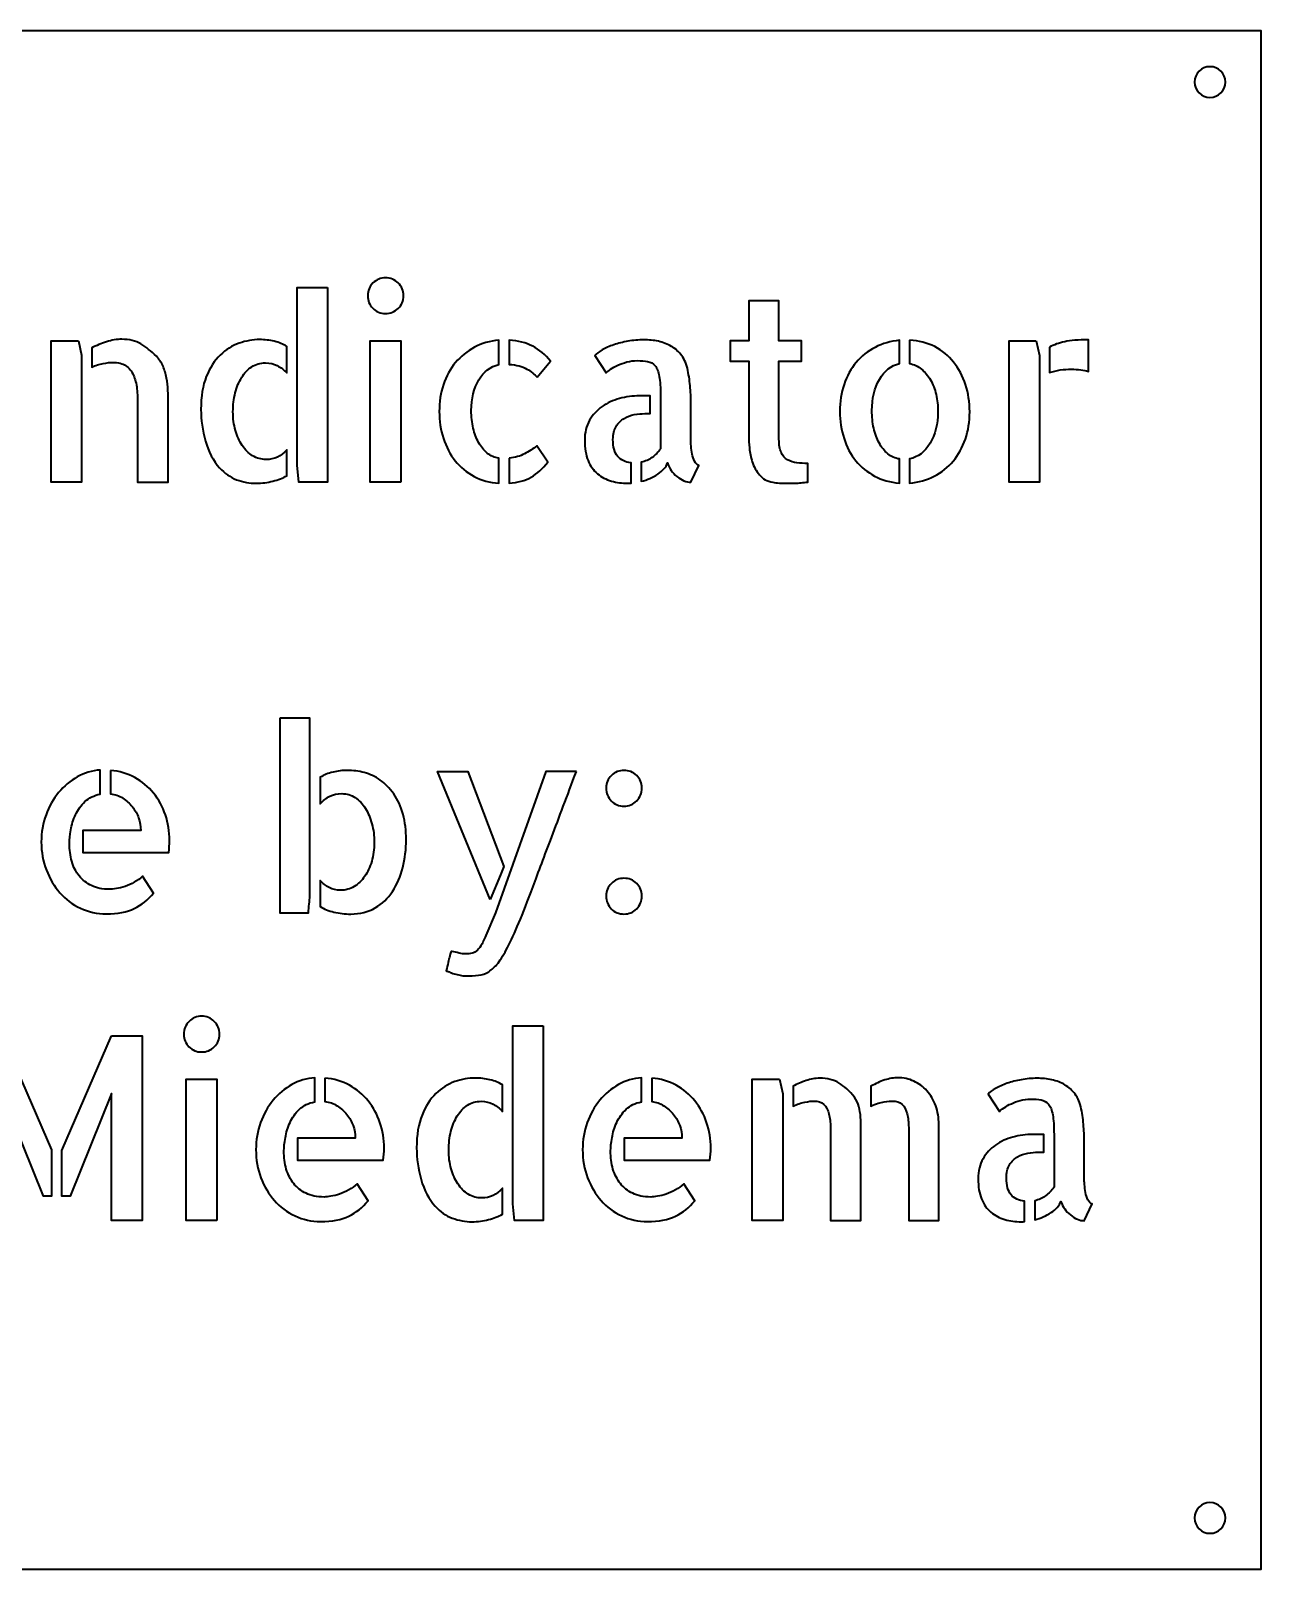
# Model space of a CAD drawing. Header units: inches. Extents: x 7 to 247, y -156 to -6.
# Drawn here: x 127 to 247, y -156 to -6 of the extents above; entities that cross this region are included whole.
import ezdxf

# ---------------------------------------------------------------- set-up
doc = ezdxf.new("R2010")
doc.units = ezdxf.units.IN
doc.header["$MEASUREMENT"] = 0
doc.layers.add('Layer 1', color=7, linetype='Continuous')
doc.layers.add('Layer 2', color=7, linetype='Continuous')

# ---------------------------------------------------------------- blocks, each defined once
blk = doc.blocks.new('block 2')
at = {"layer": 'Layer 2', "color": 250, "lineweight": 35, "true_color": 0x231f20}
for points in [[(155.95, -31.03), (155.95, -50), (153.14, -50), (152.97, -48.36), (152.97, -31.03), (155.95, -31.03)], [(131.64, -36.23), (131.95, -37.62), (131.95, -50), (129, -50), (129, -36.23), (131.64, -36.23)], [(163.08, -50), (160.1, -50), (160.1, -36.23), (163.08, -36.23), (163.08, -50)], [(225.04, -36.23), (225.36, -37.65), (225.36, -45.12), (225.36, -45.17), (225.36, -50), (222.41, -50), (222.41, -36.23), (225.04, -36.23)], [(171.81, -90.71), (166.68, -78.23), (169.64, -78.23), (173.15, -87.48), (172.81, -88.31), (171.81, -90.71)], [(176.98, -103.03), (176.98, -122), (174.18, -122), (174.01, -120.36), (174.01, -103.03), (176.98, -103.03)], [(121.22, -104.01), (124.2, -104.01), (129.03, -115.12), (129.03, -119.63), (128.25, -119.63), (124.2, -109.62), (124.2, -122), (121.22, -122), (121.22, -104.01)], [(134.87, -104.01), (137.85, -104.01), (137.85, -122), (134.87, -122), (134.87, -109.62), (130.84, -119.63), (130.04, -119.63), (130.04, -115.16), (134.87, -104.01)], [(145.15, -122), (142.17, -122), (142.17, -108.23), (145.15, -108.23), (145.15, -122)], [(200.03, -108.23), (200.35, -109.65), (200.35, -122), (197.37, -122), (197.37, -108.23), (200.03, -108.23)]]:
    blk.add_lwpolyline(points, dxfattribs=at)
for points, knots in [([(163.35, -31.84), (163.35, -32.32), (163.18, -32.74), (162.84, -33.07), (162.49, -33.4), (162.08, -33.57), (161.59, -33.57), (161.1, -33.57), (160.69, -33.4), (160.36, -33.06), (160.02, -32.71), (159.86, -32.31), (159.86, -31.84), (159.86, -31.35), (160.03, -30.93), (160.37, -30.59), (160.71, -30.25), (161.12, -30.08), (161.59, -30.08), (162.08, -30.08), (162.49, -30.25), (162.84, -30.59), (163.18, -30.93), (163.35, -31.35), (163.35, -31.84)], [0, 0, 0, 0, 1, 1, 1, 2, 2, 2, 3, 3, 3, 4, 4, 4, 5, 5, 5, 6, 6, 6, 7, 7, 7, 8, 8, 8, 8]), ([(199.97, -45.83), (199.97, -46.38), (200.04, -46.81), (200.19, -47.12), (200.34, -47.43), (200.54, -47.66), (200.81, -47.83), (201.08, -47.99), (201.38, -48.09), (201.72, -48.13), (202.05, -48.17), (202.4, -48.19), (202.78, -48.19), (202.78, -48.19), (202.78, -50), (202.78, -50), (202.57, -50.03), (202.35, -50.06), (202.14, -50.07), (201.96, -50.09), (201.75, -50.1), (201.5, -50.11), (201.24, -50.12), (201, -50.12), (200.75, -50.12), (200.51, -50.12), (200.26, -50.11), (200.01, -50.1), (199.75, -50.08), (199.54, -50.06), (199.36, -50.02), (198.81, -49.93), (198.37, -49.69), (198.07, -49.3), (197.76, -48.92), (197.52, -48.5), (197.37, -48.03), (197.21, -47.57), (197.12, -47.12), (197.08, -46.68), (197.04, -46.24), (197.02, -45.9), (197.02, -45.65), (197.02, -45.65), (197.02, -38.23), (197.02, -38.23), (197.02, -38.23), (195.21, -38.23), (195.21, -38.23), (195.21, -38.23), (195.21, -36.23), (195.21, -36.23), (195.21, -36.23), (197.02, -36.23), (197.02, -36.23), (197.02, -36.23), (197.02, -32.32), (197.02, -32.32), (197.02, -32.32), (199.97, -32.32), (199.97, -32.32), (199.97, -32.32), (199.97, -36.23), (199.97, -36.23), (199.97, -36.23), (202.17, -36.23), (202.17, -36.23), (202.17, -36.23), (202.17, -38.23), (202.17, -38.23), (202.17, -38.23), (199.97, -38.23), (199.97, -38.23), (199.97, -38.23), (199.97, -45.83), (199.97, -45.83)], [0, 0, 0, 0, 1, 1, 1, 2, 2, 2, 3, 3, 3, 4, 4, 4, 5, 5, 5, 6, 6, 6, 7, 7, 7, 8, 8, 8, 9, 9, 9, 10, 10, 10, 11, 11, 11, 12, 12, 12, 13, 13, 13, 14, 14, 14, 15, 15, 15, 16, 16, 16, 17, 17, 17, 18, 18, 18, 19, 19, 19, 20, 20, 20, 21, 21, 21, 22, 22, 22, 23, 23, 23, 24, 24, 24, 25, 25, 25, 25]), ([(139.25, -37.74), (139.53, -38.02), (139.74, -38.34), (139.9, -38.71), (140.05, -39.07), (140.17, -39.46), (140.24, -39.86), (140.31, -40.26), (140.36, -40.66), (140.38, -41.06), (140.39, -41.47), (140.4, -41.87), (140.4, -42.26), (140.4, -42.26), (140.4, -49.51), (140.4, -49.51), (140.4, -49.51), (140.4, -50), (140.4, -50), (140.4, -50), (137.42, -50), (137.42, -50), (137.42, -50), (137.42, -42.5), (137.42, -42.5), (137.42, -41.95), (137.4, -41.42), (137.35, -40.92), (137.3, -40.41), (137.19, -39.97), (137.01, -39.58), (136.83, -39.18), (136.58, -38.88), (136.27, -38.66), (135.96, -38.44), (135.53, -38.33), (134.98, -38.33), (134.75, -38.33), (134.45, -38.37), (134.06, -38.44), (133.68, -38.51), (133.31, -38.63), (132.95, -38.79), (132.95, -38.79), (132.95, -36.91), (132.95, -36.91), (133.39, -36.69), (133.87, -36.49), (134.38, -36.33), (134.89, -36.17), (135.39, -36.08), (135.88, -36.08), (136.62, -36.08), (137.23, -36.23), (137.74, -36.54), (138.24, -36.84), (138.75, -37.24), (139.25, -37.74)], [0, 0, 0, 0, 1, 1, 1, 2, 2, 2, 3, 3, 3, 4, 4, 4, 5, 5, 5, 6, 6, 6, 7, 7, 7, 8, 8, 8, 9, 9, 9, 10, 10, 10, 11, 11, 11, 12, 12, 12, 13, 13, 13, 14, 14, 14, 15, 15, 15, 16, 16, 16, 17, 17, 17, 18, 18, 18, 19, 19, 19, 19]), ([(143.6, -42.92), (143.6, -41.65), (143.77, -40.58), (144.12, -39.72), (144.47, -38.86), (144.92, -38.16), (145.48, -37.62), (146.03, -37.09), (146.65, -36.7), (147.32, -36.46), (148, -36.23), (148.66, -36.11), (149.31, -36.11), (149.82, -36.11), (150.3, -36.17), (150.75, -36.28), (151.21, -36.39), (151.61, -36.56), (151.97, -36.77), (151.97, -36.77), (151.97, -39.36), (151.97, -39.36), (151.7, -39.06), (151.39, -38.83), (151.04, -38.65), (150.7, -38.47), (150.32, -38.38), (149.9, -38.38), (149.39, -38.38), (148.94, -38.51), (148.55, -38.76), (148.16, -39.01), (147.83, -39.36), (147.57, -39.79), (147.3, -40.23), (147.09, -40.74), (146.94, -41.31), (146.8, -41.88), (146.72, -42.49), (146.72, -43.14), (146.72, -43.79), (146.8, -44.4), (146.97, -44.96), (147.13, -45.52), (147.35, -46.01), (147.63, -46.44), (147.9, -46.86), (148.24, -47.19), (148.64, -47.44), (149.04, -47.68), (149.47, -47.8), (149.95, -47.8), (150.74, -47.8), (151.42, -47.49), (151.97, -46.85), (151.97, -46.85), (151.97, -49.39), (151.97, -49.39), (151.58, -49.6), (151.13, -49.78), (150.62, -49.91), (150.1, -50.05), (149.56, -50.12), (148.99, -50.12), (148.34, -50.12), (147.7, -50), (147.08, -49.77), (146.45, -49.53), (145.89, -49.15), (145.4, -48.61), (144.79, -47.91), (144.33, -47.04), (144.04, -46.01), (143.74, -44.98), (143.6, -43.95), (143.6, -42.92)], [0, 0, 0, 0, 1, 1, 1, 2, 2, 2, 3, 3, 3, 4, 4, 4, 5, 5, 5, 6, 6, 6, 7, 7, 7, 8, 8, 8, 9, 9, 9, 10, 10, 10, 11, 11, 11, 12, 12, 12, 13, 13, 13, 14, 14, 14, 15, 15, 15, 16, 16, 16, 17, 17, 17, 18, 18, 18, 19, 19, 19, 20, 20, 20, 21, 21, 21, 22, 22, 22, 23, 23, 23, 24, 24, 24, 25, 25, 25, 25]), ([(166.84, -43.12), (166.84, -42.19), (166.97, -41.32), (167.24, -40.5), (167.51, -39.69), (167.91, -38.97), (168.43, -38.35), (168.95, -37.74), (169.56, -37.24), (170.27, -36.85), (170.98, -36.47), (171.77, -36.25), (172.65, -36.18), (172.65, -36.18), (172.65, -38.55), (172.65, -38.55), (171.84, -38.73), (171.19, -39.23), (170.7, -40.05), (170.21, -40.87), (169.96, -41.87), (169.96, -43.04), (169.96, -43.64), (170.03, -44.21), (170.15, -44.74), (170.27, -45.27), (170.44, -45.74), (170.67, -46.14), (170.9, -46.55), (171.18, -46.89), (171.52, -47.17), (171.85, -47.44), (172.23, -47.62), (172.65, -47.68), (172.65, -47.68), (172.65, -50.1), (172.65, -50.1), (171.76, -50.05), (170.95, -49.83), (170.23, -49.45), (169.52, -49.07), (168.91, -48.56), (168.4, -47.94), (167.9, -47.31), (167.51, -46.58), (167.24, -45.75), (166.97, -44.92), (166.84, -44.04), (166.84, -43.12)], [0, 0, 0, 0, 1, 1, 1, 2, 2, 2, 3, 3, 3, 4, 4, 4, 5, 5, 5, 6, 6, 6, 7, 7, 7, 8, 8, 8, 9, 9, 9, 10, 10, 10, 11, 11, 11, 12, 12, 12, 13, 13, 13, 14, 14, 14, 15, 15, 15, 16, 16, 16, 16]), ([(176.39, -39.79), (176.14, -39.5), (175.8, -39.23), (175.37, -38.98), (174.94, -38.72), (174.37, -38.57), (173.65, -38.53), (173.65, -38.53), (173.65, -36.18), (173.65, -36.18), (174.55, -36.23), (175.32, -36.42), (175.96, -36.76), (176.6, -37.09), (177.18, -37.57), (177.7, -38.21), (177.7, -38.21), (176.39, -39.79), (176.39, -39.79)], [0, 0, 0, 0, 1, 1, 1, 2, 2, 2, 3, 3, 3, 4, 4, 4, 5, 5, 5, 6, 6, 6, 6]), ([(191.38, -45.92), (191.38, -46.05), (191.38, -46.24), (191.4, -46.5), (191.42, -46.75), (191.45, -47.01), (191.5, -47.27), (191.55, -47.53), (191.62, -47.76), (191.73, -47.97), (191.84, -48.19), (191.98, -48.32), (192.16, -48.39), (192.16, -48.39), (191.38, -50.02), (191.38, -50.02), (191.16, -50.02), (190.94, -49.98), (190.7, -49.88), (190.47, -49.78), (190.24, -49.64), (190.02, -49.46), (189.8, -49.28), (189.61, -49.08), (189.46, -48.86), (189.3, -48.65), (189.19, -48.41), (189.11, -48.14), (188.94, -48.55), (188.62, -48.91), (188.14, -49.23), (187.66, -49.55), (187.13, -49.78), (186.54, -49.93), (186.54, -49.93), (186.54, -48.07), (186.54, -48.07), (186.93, -47.99), (187.29, -47.83), (187.6, -47.6), (187.92, -47.36), (188.19, -47.08), (188.42, -46.75), (188.42, -46.75), (188.42, -41.6), (188.42, -41.6), (188.42, -40.8), (188.38, -40.17), (188.3, -39.7), (188.22, -39.23), (188.08, -38.88), (187.88, -38.66), (187.69, -38.44), (187.45, -38.3), (187.16, -38.24), (186.88, -38.19), (186.54, -38.16), (186.15, -38.16), (185.79, -38.16), (185.46, -38.2), (185.14, -38.29), (184.82, -38.38), (184.53, -38.49), (184.26, -38.61), (183.99, -38.73), (183.75, -38.87), (183.55, -39.01), (183.35, -39.16), (183.2, -39.27), (183.1, -39.36), (183.1, -39.36), (182, -37.67), (182, -37.67), (182.16, -37.49), (182.41, -37.31), (182.73, -37.12), (183.06, -36.93), (183.43, -36.77), (183.86, -36.62), (184.28, -36.47), (184.74, -36.36), (185.24, -36.27), (185.73, -36.18), (186.25, -36.13), (186.79, -36.13), (187.27, -36.13), (187.75, -36.18), (188.21, -36.28), (188.68, -36.38), (189.1, -36.54), (189.48, -36.77), (189.87, -37), (190.2, -37.3), (190.48, -37.68), (190.77, -38.07), (190.97, -38.54), (191.08, -39.11), (191.2, -39.68), (191.27, -40.26), (191.32, -40.83), (191.36, -41.41), (191.38, -41.98), (191.38, -42.55), (191.38, -42.55), (191.38, -45.73), (191.38, -45.73), (191.38, -45.73), (191.38, -45.92), (191.38, -45.92)], [0, 0, 0, 0, 1, 1, 1, 2, 2, 2, 3, 3, 3, 4, 4, 4, 5, 5, 5, 6, 6, 6, 7, 7, 7, 8, 8, 8, 9, 9, 9, 10, 10, 10, 11, 11, 11, 12, 12, 12, 13, 13, 13, 14, 14, 14, 15, 15, 15, 16, 16, 16, 17, 17, 17, 18, 18, 18, 19, 19, 19, 20, 20, 20, 21, 21, 21, 22, 22, 22, 23, 23, 23, 24, 24, 24, 25, 25, 25, 26, 26, 26, 27, 27, 27, 28, 28, 28, 29, 29, 29, 30, 30, 30, 31, 31, 31, 32, 32, 32, 33, 33, 33, 34, 34, 34, 35, 35, 35, 36, 36, 36, 36]), ([(205.9, -43.12), (205.9, -42.17), (206.04, -41.29), (206.32, -40.48), (206.59, -39.66), (206.99, -38.95), (207.5, -38.34), (208.01, -37.73), (208.63, -37.24), (209.34, -36.87), (210.06, -36.49), (210.85, -36.26), (211.71, -36.18), (211.71, -36.18), (211.71, -38.45), (211.71, -38.45), (210.9, -38.63), (210.25, -39.14), (209.76, -39.99), (209.27, -40.84), (209.03, -41.85), (209.03, -43.04), (209.03, -43.64), (209.09, -44.21), (209.21, -44.75), (209.33, -45.29), (209.51, -45.77), (209.74, -46.19), (209.96, -46.61), (210.24, -46.96), (210.58, -47.24), (210.91, -47.52), (211.29, -47.69), (211.71, -47.75), (211.71, -47.75), (211.71, -50.1), (211.71, -50.1), (210.82, -50.03), (210.01, -49.81), (209.3, -49.43), (208.58, -49.04), (207.97, -48.54), (207.47, -47.92), (206.96, -47.31), (206.57, -46.58), (206.31, -45.75), (206.04, -44.92), (205.9, -44.04), (205.9, -43.12)], [0, 0, 0, 0, 1, 1, 1, 2, 2, 2, 3, 3, 3, 4, 4, 4, 5, 5, 5, 6, 6, 6, 7, 7, 7, 8, 8, 8, 9, 9, 9, 10, 10, 10, 11, 11, 11, 12, 12, 12, 13, 13, 13, 14, 14, 14, 15, 15, 15, 16, 16, 16, 16]), ([(212.71, -36.16), (213.61, -36.21), (214.42, -36.42), (215.16, -36.8), (215.89, -37.19), (216.5, -37.69), (217, -38.32), (217.5, -38.94), (217.88, -39.67), (218.16, -40.5), (218.43, -41.33), (218.57, -42.22), (218.57, -43.16), (218.57, -44.11), (218.43, -44.99), (218.15, -45.81), (217.86, -46.64), (217.47, -47.35), (216.96, -47.96), (216.46, -48.57), (215.84, -49.06), (215.11, -49.44), (214.37, -49.81), (213.58, -50.03), (212.71, -50.1), (212.71, -50.1), (212.71, -47.75), (212.71, -47.75), (213.53, -47.58), (214.19, -47.06), (214.7, -46.22), (215.22, -45.37), (215.47, -44.35), (215.47, -43.16), (215.47, -42.56), (215.41, -42), (215.29, -41.47), (215.17, -40.94), (214.98, -40.46), (214.74, -40.04), (214.5, -39.62), (214.2, -39.27), (213.86, -38.99), (213.52, -38.71), (213.14, -38.53), (212.71, -38.45), (212.71, -38.45), (212.71, -36.16), (212.71, -36.16)], [0, 0, 0, 0, 1, 1, 1, 2, 2, 2, 3, 3, 3, 4, 4, 4, 5, 5, 5, 6, 6, 6, 7, 7, 7, 8, 8, 8, 9, 9, 9, 10, 10, 10, 11, 11, 11, 12, 12, 12, 13, 13, 13, 14, 14, 14, 15, 15, 15, 16, 16, 16, 16]), ([(226.36, -36.84), (226.77, -36.61), (227.26, -36.44), (227.83, -36.32), (228.4, -36.19), (229.17, -36.13), (230.15, -36.13), (230.15, -36.13), (230.15, -39.21), (230.15, -39.21), (229.69, -39.08), (229.14, -39.01), (228.49, -38.99), (228.13, -38.99), (227.77, -39.02), (227.4, -39.07), (227.03, -39.13), (226.69, -39.22), (226.36, -39.33), (226.36, -39.33), (226.36, -36.84), (226.36, -36.84)], [0, 0, 0, 0, 1, 1, 1, 2, 2, 2, 3, 3, 3, 4, 4, 4, 5, 5, 5, 6, 6, 6, 7, 7, 7, 7]), ([(183.78, -45.85), (183.78, -46.58), (183.93, -47.13), (184.23, -47.49), (184.54, -47.84), (184.97, -48.06), (185.54, -48.12), (185.54, -48.12), (185.54, -50.1), (185.54, -50.1), (185.48, -50.11), (185.37, -50.12), (185.22, -50.12), (184.67, -50.12), (184.14, -50.05), (183.62, -49.9), (183.11, -49.76), (182.66, -49.52), (182.27, -49.19), (181.88, -48.87), (181.57, -48.44), (181.35, -47.9), (181.13, -47.36), (181.02, -46.7), (181.02, -45.92), (181.02, -45.17), (181.18, -44.53), (181.5, -43.98), (181.82, -43.44), (182.22, -42.99), (182.72, -42.64), (183.22, -42.29), (183.78, -42.03), (184.42, -41.86), (185.05, -41.69), (185.7, -41.6), (186.35, -41.6), (186.35, -41.6), (187.42, -41.6), (187.42, -41.6), (187.42, -41.6), (187.42, -43.33), (187.42, -43.33), (187.42, -43.33), (186.88, -43.33), (186.88, -43.33), (186.56, -43.33), (186.22, -43.37), (185.86, -43.43), (185.5, -43.5), (185.17, -43.62), (184.86, -43.8), (184.55, -43.98), (184.29, -44.23), (184.09, -44.57), (183.88, -44.9), (183.78, -45.33), (183.78, -45.85)], [0, 0, 0, 0, 1, 1, 1, 2, 2, 2, 3, 3, 3, 4, 4, 4, 5, 5, 5, 6, 6, 6, 7, 7, 7, 8, 8, 8, 9, 9, 9, 10, 10, 10, 11, 11, 11, 12, 12, 12, 13, 13, 13, 14, 14, 14, 15, 15, 15, 16, 16, 16, 17, 17, 17, 18, 18, 18, 19, 19, 19, 19]), ([(173.65, -47.68), (174.24, -47.62), (174.74, -47.47), (175.15, -47.25), (175.57, -47.03), (175.96, -46.78), (176.34, -46.48), (176.34, -46.48), (177.44, -48.07), (177.44, -48.07), (176.93, -48.71), (176.39, -49.19), (175.8, -49.52), (175.21, -49.86), (174.5, -50.05), (173.65, -50.1), (173.65, -50.1), (173.65, -47.68), (173.65, -47.68)], [0, 0, 0, 0, 1, 1, 1, 2, 2, 2, 3, 3, 3, 4, 4, 4, 5, 5, 5, 6, 6, 6, 6]), ([(151.28, -73.03), (151.28, -73.03), (154.23, -73.03), (154.23, -73.03), (154.23, -73.03), (154.23, -90.36), (154.23, -90.36), (154.21, -90.59), (154.19, -90.85), (154.16, -91.15), (154.12, -91.44), (154.1, -91.72), (154.08, -92), (154.08, -92), (151.28, -92), (151.28, -92), (151.28, -92), (151.28, -73.03), (151.28, -73.03)], [0, 0, 0, 0, 1, 1, 1, 2, 2, 2, 3, 3, 3, 4, 4, 4, 5, 5, 5, 6, 6, 6, 6]), ([(134.67, -89.71), (134.85, -89.71), (135.08, -89.68), (135.35, -89.64), (135.61, -89.6), (135.9, -89.53), (136.2, -89.42), (136.5, -89.32), (136.8, -89.18), (137.1, -89.02), (137.4, -88.86), (137.67, -88.66), (137.9, -88.44), (137.9, -88.44), (138.97, -90.07), (138.97, -90.07), (138.43, -90.74), (137.81, -91.24), (137.09, -91.58), (136.38, -91.93), (135.46, -92.1), (134.36, -92.1), (133.46, -92.1), (132.62, -91.91), (131.84, -91.55), (131.06, -91.18), (130.39, -90.68), (129.84, -90.05), (129.29, -89.41), (128.85, -88.67), (128.52, -87.83), (128.2, -86.98), (128.03, -86.07), (128.03, -85.09), (128.03, -84.16), (128.18, -83.28), (128.49, -82.45), (128.79, -81.62), (129.2, -80.9), (129.72, -80.27), (130.24, -79.64), (130.85, -79.13), (131.54, -78.74), (132.23, -78.35), (132.97, -78.13), (133.77, -78.08), (133.77, -78.08), (133.77, -80.43), (133.77, -80.43), (133.17, -80.54), (132.67, -80.79), (132.28, -81.16), (131.89, -81.53), (131.59, -81.96), (131.37, -82.44), (131.15, -82.92), (130.99, -83.41), (130.9, -83.92), (130.81, -84.42), (130.77, -84.86), (130.77, -85.21), (130.77, -85.85), (130.85, -86.44), (131, -86.98), (131.15, -87.53), (131.39, -88), (131.72, -88.4), (132.05, -88.8), (132.45, -89.12), (132.93, -89.35), (133.41, -89.59), (133.99, -89.71), (134.67, -89.71)], [0, 0, 0, 0, 1, 1, 1, 2, 2, 2, 3, 3, 3, 4, 4, 4, 5, 5, 5, 6, 6, 6, 7, 7, 7, 8, 8, 8, 9, 9, 9, 10, 10, 10, 11, 11, 11, 12, 12, 12, 13, 13, 13, 14, 14, 14, 15, 15, 15, 16, 16, 16, 17, 17, 17, 18, 18, 18, 19, 19, 19, 20, 20, 20, 21, 21, 21, 22, 22, 22, 23, 23, 23, 24, 24, 24, 24]), ([(134.77, -78.11), (135.65, -78.19), (136.44, -78.43), (137.15, -78.82), (137.86, -79.21), (138.47, -79.71), (138.97, -80.33), (139.48, -80.95), (139.86, -81.66), (140.13, -82.45), (140.4, -83.25), (140.53, -84.08), (140.53, -84.94), (140.53, -85.34), (140.51, -85.73), (140.46, -86.12), (140.46, -86.12), (132.09, -86.12), (132.09, -86.12), (132.09, -86.12), (132.09, -83.97), (132.09, -83.97), (132.09, -83.97), (137.73, -83.97), (137.73, -83.97), (137.73, -83.54), (137.66, -83.14), (137.52, -82.75), (137.38, -82.36), (137.18, -81.99), (136.91, -81.66), (136.64, -81.33), (136.33, -81.05), (135.97, -80.82), (135.61, -80.59), (135.21, -80.45), (134.77, -80.4), (134.77, -80.4), (134.77, -78.11), (134.77, -78.11)], [0, 0, 0, 0, 1, 1, 1, 2, 2, 2, 3, 3, 3, 4, 4, 4, 5, 5, 5, 6, 6, 6, 7, 7, 7, 8, 8, 8, 9, 9, 9, 10, 10, 10, 11, 11, 11, 12, 12, 12, 13, 13, 13, 13]), ([(163.31, -82.41), (163.51, -83.15), (163.61, -83.98), (163.61, -84.87), (163.61, -85.8), (163.5, -86.7), (163.28, -87.58), (163.06, -88.46), (162.72, -89.24), (162.27, -89.91), (161.83, -90.59), (161.27, -91.13), (160.59, -91.52), (159.91, -91.92), (159.12, -92.12), (158.21, -92.12), (157.64, -92.12), (157.09, -92.06), (156.57, -91.93), (156.05, -91.8), (155.61, -91.62), (155.23, -91.39), (155.23, -91.39), (155.23, -88.85), (155.23, -88.85), (155.48, -89.13), (155.76, -89.36), (156.1, -89.53), (156.43, -89.71), (156.8, -89.8), (157.21, -89.8), (157.7, -89.8), (158.14, -89.68), (158.54, -89.44), (158.94, -89.19), (159.28, -88.86), (159.56, -88.45), (159.85, -88.03), (160.08, -87.54), (160.25, -86.97), (160.42, -86.4), (160.5, -85.79), (160.5, -85.14), (160.5, -84.5), (160.43, -83.9), (160.27, -83.33), (160.12, -82.76), (159.91, -82.26), (159.64, -81.82), (159.37, -81.38), (159.04, -81.03), (158.65, -80.77), (158.26, -80.51), (157.82, -80.38), (157.33, -80.38), (156.91, -80.38), (156.52, -80.46), (156.17, -80.64), (155.82, -80.81), (155.51, -81.05), (155.23, -81.38), (155.23, -81.38), (155.23, -78.77), (155.23, -78.77), (155.61, -78.56), (156.02, -78.39), (156.48, -78.28), (156.93, -78.17), (157.4, -78.11), (157.89, -78.11), (158.43, -78.11), (158.97, -78.18), (159.53, -78.33), (160.08, -78.47), (160.6, -78.72), (161.08, -79.06), (161.56, -79.4), (162, -79.85), (162.4, -80.4), (162.8, -80.96), (163.1, -81.62), (163.31, -82.41)], [0, 0, 0, 0, 1, 1, 1, 2, 2, 2, 3, 3, 3, 4, 4, 4, 5, 5, 5, 6, 6, 6, 7, 7, 7, 8, 8, 8, 9, 9, 9, 10, 10, 10, 11, 11, 11, 12, 12, 12, 13, 13, 13, 14, 14, 14, 15, 15, 15, 16, 16, 16, 17, 17, 17, 18, 18, 18, 19, 19, 19, 20, 20, 20, 21, 21, 21, 22, 22, 22, 23, 23, 23, 24, 24, 24, 25, 25, 25, 26, 26, 26, 27, 27, 27, 27]), ([(180.21, -78.23), (179.31, -80.62), (178.51, -82.74), (177.81, -84.59), (177.11, -86.44), (176.5, -88.06), (175.98, -89.45), (175.46, -90.84), (175, -92.02), (174.6, -92.98), (174.2, -93.94), (173.84, -94.74), (173.5, -95.38), (173.17, -96.02), (172.86, -96.53), (172.57, -96.9), (172.27, -97.26), (171.97, -97.54), (171.66, -97.74), (171.35, -97.93), (171.01, -98.05), (170.65, -98.09), (170.28, -98.13), (169.86, -98.15), (169.39, -98.15), (169.24, -98.15), (169.07, -98.13), (168.88, -98.09), (168.68, -98.05), (168.49, -98), (168.3, -97.94), (168.12, -97.89), (167.95, -97.83), (167.8, -97.77), (167.66, -97.72), (167.56, -97.68), (167.51, -97.66), (167.58, -97.37), (167.64, -97.09), (167.71, -96.83), (167.76, -96.61), (167.81, -96.39), (167.87, -96.19), (167.92, -95.98), (167.97, -95.84), (168, -95.76), (168.13, -95.76), (168.33, -95.8), (168.6, -95.88), (168.87, -95.96), (169.07, -96), (169.2, -96), (169.46, -96), (169.69, -95.99), (169.89, -95.97), (170.1, -95.94), (170.28, -95.87), (170.44, -95.75), (170.6, -95.63), (170.76, -95.45), (170.9, -95.21), (171.05, -94.97), (171.21, -94.64), (171.39, -94.2), (171.39, -94.2), (172.32, -92), (172.32, -92), (172.32, -92), (177.23, -78.23), (177.23, -78.23), (177.23, -78.23), (180.21, -78.23), (180.21, -78.23)], [0, 0, 0, 0, 1, 1, 1, 2, 2, 2, 3, 3, 3, 4, 4, 4, 5, 5, 5, 6, 6, 6, 7, 7, 7, 8, 8, 8, 9, 9, 9, 10, 10, 10, 11, 11, 11, 12, 12, 12, 13, 13, 13, 14, 14, 14, 15, 15, 15, 16, 16, 16, 17, 17, 17, 18, 18, 18, 19, 19, 19, 20, 20, 20, 21, 21, 21, 22, 22, 22, 23, 23, 23, 24, 24, 24, 24]), ([(186.6, -79.84), (186.6, -80.33), (186.43, -80.75), (186.09, -81.09), (185.75, -81.43), (185.33, -81.6), (184.85, -81.6), (184.36, -81.6), (183.95, -81.43), (183.61, -81.09), (183.28, -80.75), (183.11, -80.33), (183.11, -79.84), (183.11, -79.35), (183.28, -78.94), (183.62, -78.61), (183.97, -78.28), (184.37, -78.11), (184.85, -78.11), (185.33, -78.11), (185.75, -78.28), (186.09, -78.61), (186.43, -78.94), (186.6, -79.35), (186.6, -79.84)], [0, 0, 0, 0, 1, 1, 1, 2, 2, 2, 3, 3, 3, 4, 4, 4, 5, 5, 5, 6, 6, 6, 7, 7, 7, 8, 8, 8, 8]), ([(186.6, -90.36), (186.6, -90.85), (186.43, -91.27), (186.09, -91.61), (185.75, -91.95), (185.33, -92.12), (184.85, -92.12), (184.36, -92.12), (183.95, -91.95), (183.61, -91.61), (183.28, -91.27), (183.11, -90.85), (183.11, -90.36), (183.11, -89.88), (183.28, -89.46), (183.62, -89.13), (183.97, -88.8), (184.37, -88.63), (184.85, -88.63), (185.33, -88.63), (185.75, -88.8), (186.09, -89.13), (186.43, -89.46), (186.6, -89.88), (186.6, -90.36)], [0, 0, 0, 0, 1, 1, 1, 2, 2, 2, 3, 3, 3, 4, 4, 4, 5, 5, 5, 6, 6, 6, 7, 7, 7, 8, 8, 8, 8]), ([(145.42, -103.84), (145.42, -104.32), (145.25, -104.74), (144.9, -105.07), (144.56, -105.4), (144.15, -105.57), (143.66, -105.57), (143.17, -105.57), (142.76, -105.4), (142.43, -105.06), (142.09, -104.72), (141.93, -104.31), (141.93, -103.84), (141.93, -103.35), (142.1, -102.93), (142.44, -102.59), (142.78, -102.25), (143.19, -102.08), (143.66, -102.08), (144.15, -102.08), (144.56, -102.25), (144.9, -102.59), (145.25, -102.93), (145.42, -103.35), (145.42, -103.84)], [0, 0, 0, 0, 1, 1, 1, 2, 2, 2, 3, 3, 3, 4, 4, 4, 5, 5, 5, 6, 6, 6, 7, 7, 7, 8, 8, 8, 8]), ([(155.6, -119.71), (155.78, -119.71), (156, -119.69), (156.27, -119.64), (156.54, -119.6), (156.82, -119.53), (157.12, -119.42), (157.42, -119.32), (157.73, -119.18), (158.03, -119.02), (158.33, -118.86), (158.59, -118.66), (158.82, -118.44), (158.82, -118.44), (159.89, -120.07), (159.89, -120.07), (159.36, -120.74), (158.73, -121.24), (158.01, -121.58), (157.3, -121.93), (156.39, -122.1), (155.28, -122.1), (154.38, -122.1), (153.55, -121.91), (152.77, -121.55), (151.98, -121.18), (151.32, -120.68), (150.76, -120.05), (150.21, -119.41), (149.77, -118.67), (149.45, -117.83), (149.12, -116.98), (148.96, -116.07), (148.96, -115.09), (148.96, -114.16), (149.11, -113.28), (149.41, -112.45), (149.71, -111.62), (150.12, -110.9), (150.64, -110.27), (151.16, -109.64), (151.77, -109.13), (152.46, -108.74), (153.15, -108.35), (153.9, -108.13), (154.69, -108.08), (154.69, -108.08), (154.69, -110.43), (154.69, -110.43), (154.09, -110.54), (153.6, -110.79), (153.2, -111.16), (152.81, -111.53), (152.51, -111.96), (152.29, -112.44), (152.07, -112.92), (151.91, -113.41), (151.83, -113.92), (151.74, -114.42), (151.69, -114.86), (151.69, -115.21), (151.69, -115.85), (151.77, -116.44), (151.92, -116.98), (152.08, -117.53), (152.32, -118), (152.64, -118.4), (152.97, -118.8), (153.37, -119.12), (153.85, -119.35), (154.33, -119.59), (154.91, -119.71), (155.6, -119.71)], [0, 0, 0, 0, 1, 1, 1, 2, 2, 2, 3, 3, 3, 4, 4, 4, 5, 5, 5, 6, 6, 6, 7, 7, 7, 8, 8, 8, 9, 9, 9, 10, 10, 10, 11, 11, 11, 12, 12, 12, 13, 13, 13, 14, 14, 14, 15, 15, 15, 16, 16, 16, 17, 17, 17, 18, 18, 18, 19, 19, 19, 20, 20, 20, 21, 21, 21, 22, 22, 22, 23, 23, 23, 24, 24, 24, 24]), ([(155.69, -108.11), (156.57, -108.19), (157.37, -108.43), (158.08, -108.82), (158.78, -109.21), (159.39, -109.71), (159.89, -110.33), (160.4, -110.95), (160.79, -111.66), (161.05, -112.45), (161.32, -113.25), (161.46, -114.08), (161.46, -114.94), (161.46, -115.34), (161.43, -115.73), (161.38, -116.12), (161.38, -116.12), (153.01, -116.12), (153.01, -116.12), (153.01, -116.12), (153.01, -113.97), (153.01, -113.97), (153.01, -113.97), (158.65, -113.97), (158.65, -113.97), (158.65, -113.54), (158.58, -113.14), (158.44, -112.75), (158.3, -112.36), (158.1, -111.99), (157.83, -111.66), (157.56, -111.33), (157.25, -111.05), (156.89, -110.82), (156.53, -110.59), (156.13, -110.45), (155.69, -110.4), (155.69, -110.4), (155.69, -108.11), (155.69, -108.11)], [0, 0, 0, 0, 1, 1, 1, 2, 2, 2, 3, 3, 3, 4, 4, 4, 5, 5, 5, 6, 6, 6, 7, 7, 7, 8, 8, 8, 9, 9, 9, 10, 10, 10, 11, 11, 11, 12, 12, 12, 13, 13, 13, 13]), ([(164.63, -114.92), (164.63, -113.65), (164.81, -112.58), (165.16, -111.72), (165.51, -110.86), (165.96, -110.16), (166.51, -109.62), (167.06, -109.09), (167.68, -108.7), (168.35, -108.46), (169.03, -108.23), (169.69, -108.11), (170.34, -108.11), (170.85, -108.11), (171.33, -108.17), (171.78, -108.28), (172.24, -108.39), (172.65, -108.56), (173, -108.77), (173, -108.77), (173, -111.36), (173, -111.36), (172.73, -111.06), (172.42, -110.83), (172.08, -110.65), (171.73, -110.47), (171.35, -110.38), (170.93, -110.38), (170.42, -110.38), (169.98, -110.51), (169.59, -110.76), (169.2, -111.01), (168.87, -111.36), (168.6, -111.8), (168.33, -112.23), (168.12, -112.74), (167.98, -113.31), (167.83, -113.88), (167.76, -114.49), (167.76, -115.14), (167.76, -115.79), (167.84, -116.4), (168, -116.96), (168.16, -117.52), (168.38, -118.01), (168.66, -118.44), (168.94, -118.86), (169.27, -119.19), (169.67, -119.44), (170.07, -119.68), (170.51, -119.8), (170.98, -119.8), (171.78, -119.8), (172.45, -119.49), (173, -118.85), (173, -118.85), (173, -121.39), (173, -121.39), (172.61, -121.6), (172.16, -121.78), (171.65, -121.91), (171.14, -122.05), (170.6, -122.12), (170.03, -122.12), (169.38, -122.12), (168.74, -122), (168.11, -121.77), (167.48, -121.53), (166.93, -121.15), (166.44, -120.61), (165.82, -119.91), (165.36, -119.04), (165.07, -118.01), (164.78, -116.98), (164.63, -115.95), (164.63, -114.92)], [0, 0, 0, 0, 1, 1, 1, 2, 2, 2, 3, 3, 3, 4, 4, 4, 5, 5, 5, 6, 6, 6, 7, 7, 7, 8, 8, 8, 9, 9, 9, 10, 10, 10, 11, 11, 11, 12, 12, 12, 13, 13, 13, 14, 14, 14, 15, 15, 15, 16, 16, 16, 17, 17, 17, 18, 18, 18, 19, 19, 19, 20, 20, 20, 21, 21, 21, 22, 22, 22, 23, 23, 23, 24, 24, 24, 25, 25, 25, 25]), ([(187.46, -119.71), (187.64, -119.71), (187.86, -119.69), (188.13, -119.64), (188.4, -119.6), (188.68, -119.53), (188.98, -119.42), (189.28, -119.32), (189.59, -119.18), (189.89, -119.02), (190.19, -118.86), (190.45, -118.66), (190.68, -118.44), (190.68, -118.44), (191.75, -120.07), (191.75, -120.07), (191.22, -120.74), (190.59, -121.24), (189.87, -121.58), (189.16, -121.93), (188.25, -122.1), (187.14, -122.1), (186.24, -122.1), (185.41, -121.91), (184.63, -121.55), (183.84, -121.18), (183.18, -120.68), (182.62, -120.05), (182.07, -119.41), (181.63, -118.67), (181.31, -117.83), (180.98, -116.98), (180.82, -116.07), (180.82, -115.09), (180.82, -114.16), (180.97, -113.28), (181.27, -112.45), (181.57, -111.62), (181.98, -110.9), (182.5, -110.27), (183.02, -109.64), (183.63, -109.13), (184.32, -108.74), (185.01, -108.35), (185.76, -108.13), (186.55, -108.08), (186.55, -108.08), (186.55, -110.43), (186.55, -110.43), (185.95, -110.54), (185.46, -110.79), (185.07, -111.16), (184.67, -111.53), (184.37, -111.96), (184.15, -112.44), (183.93, -112.92), (183.77, -113.41), (183.69, -113.92), (183.6, -114.42), (183.55, -114.86), (183.55, -115.21), (183.55, -115.85), (183.63, -116.44), (183.78, -116.98), (183.94, -117.53), (184.18, -118), (184.5, -118.4), (184.83, -118.8), (185.23, -119.12), (185.71, -119.35), (186.19, -119.59), (186.77, -119.71), (187.46, -119.71)], [0, 0, 0, 0, 1, 1, 1, 2, 2, 2, 3, 3, 3, 4, 4, 4, 5, 5, 5, 6, 6, 6, 7, 7, 7, 8, 8, 8, 9, 9, 9, 10, 10, 10, 11, 11, 11, 12, 12, 12, 13, 13, 13, 14, 14, 14, 15, 15, 15, 16, 16, 16, 17, 17, 17, 18, 18, 18, 19, 19, 19, 20, 20, 20, 21, 21, 21, 22, 22, 22, 23, 23, 23, 24, 24, 24, 24]), ([(187.56, -108.11), (188.43, -108.19), (189.23, -108.43), (189.94, -108.82), (190.64, -109.21), (191.25, -109.71), (191.75, -110.33), (192.26, -110.95), (192.65, -111.66), (192.91, -112.45), (193.18, -113.25), (193.32, -114.08), (193.32, -114.94), (193.32, -115.34), (193.29, -115.73), (193.24, -116.12), (193.24, -116.12), (184.87, -116.12), (184.87, -116.12), (184.87, -116.12), (184.87, -113.97), (184.87, -113.97), (184.87, -113.97), (190.51, -113.97), (190.51, -113.97), (190.51, -113.54), (190.44, -113.14), (190.3, -112.75), (190.16, -112.36), (189.96, -111.99), (189.69, -111.66), (189.42, -111.33), (189.11, -111.05), (188.75, -110.82), (188.39, -110.59), (187.99, -110.45), (187.56, -110.4), (187.56, -110.4), (187.56, -108.11), (187.56, -108.11)], [0, 0, 0, 0, 1, 1, 1, 2, 2, 2, 3, 3, 3, 4, 4, 4, 5, 5, 5, 6, 6, 6, 7, 7, 7, 8, 8, 8, 9, 9, 9, 10, 10, 10, 11, 11, 11, 12, 12, 12, 13, 13, 13, 13]), ([(207.33, -109.96), (207.53, -110.26), (207.67, -110.57), (207.76, -110.9), (207.85, -111.24), (207.9, -111.58), (207.93, -111.94), (207.95, -112.3), (207.96, -112.67), (207.95, -113.05), (207.94, -113.43), (207.94, -113.84), (207.94, -114.26), (207.94, -114.26), (207.94, -122), (207.94, -122), (207.94, -122), (204.99, -122), (204.99, -122), (204.99, -122), (204.99, -114.5), (204.99, -114.5), (204.99, -113.95), (204.99, -113.43), (204.99, -112.93), (204.99, -112.43), (204.94, -111.99), (204.84, -111.6), (204.74, -111.21), (204.58, -110.9), (204.35, -110.68), (204.12, -110.46), (203.79, -110.35), (203.35, -110.35), (203.16, -110.35), (202.87, -110.39), (202.48, -110.46), (202.1, -110.54), (201.72, -110.66), (201.35, -110.84), (201.35, -110.84), (201.35, -108.91), (201.35, -108.91), (201.74, -108.69), (202.16, -108.5), (202.61, -108.35), (203.05, -108.21), (203.5, -108.13), (203.94, -108.13), (204.69, -108.13), (205.32, -108.29), (205.83, -108.6), (206.34, -108.91), (206.84, -109.36), (207.33, -109.96)], [0, 0, 0, 0, 1, 1, 1, 2, 2, 2, 3, 3, 3, 4, 4, 4, 5, 5, 5, 6, 6, 6, 7, 7, 7, 8, 8, 8, 9, 9, 9, 10, 10, 10, 11, 11, 11, 12, 12, 12, 13, 13, 13, 14, 14, 14, 15, 15, 15, 16, 16, 16, 17, 17, 17, 18, 18, 18, 18]), ([(211.55, -108.08), (212.11, -108.08), (212.63, -108.19), (213.12, -108.41), (213.6, -108.63), (214.03, -108.95), (214.4, -109.35), (214.76, -109.76), (215.05, -110.24), (215.25, -110.81), (215.46, -111.37), (215.56, -111.97), (215.56, -112.62), (215.56, -112.62), (215.56, -122), (215.56, -122), (215.56, -122), (212.63, -122), (212.63, -122), (212.63, -122), (212.63, -114.5), (212.63, -114.5), (212.63, -113.95), (212.62, -113.43), (212.62, -112.93), (212.61, -112.43), (212.56, -111.99), (212.46, -111.6), (212.36, -111.21), (212.2, -110.9), (211.98, -110.68), (211.76, -110.46), (211.42, -110.35), (210.97, -110.35), (210.85, -110.35), (210.61, -110.38), (210.24, -110.43), (209.86, -110.48), (209.43, -110.62), (208.94, -110.84), (208.94, -110.84), (208.94, -108.91), (208.94, -108.91), (209.38, -108.65), (209.83, -108.45), (210.28, -108.3), (210.74, -108.16), (211.16, -108.08), (211.55, -108.08)], [0, 0, 0, 0, 1, 1, 1, 2, 2, 2, 3, 3, 3, 4, 4, 4, 5, 5, 5, 6, 6, 6, 7, 7, 7, 8, 8, 8, 9, 9, 9, 10, 10, 10, 11, 11, 11, 12, 12, 12, 13, 13, 13, 14, 14, 14, 15, 15, 15, 16, 16, 16, 16]), ([(229.74, -117.92), (229.74, -118.05), (229.75, -118.24), (229.77, -118.5), (229.78, -118.75), (229.82, -119.01), (229.86, -119.27), (229.91, -119.53), (229.99, -119.76), (230.1, -119.97), (230.2, -120.19), (230.34, -120.32), (230.52, -120.39), (230.52, -120.39), (229.74, -122.02), (229.74, -122.02), (229.53, -122.02), (229.31, -121.98), (229.07, -121.88), (228.84, -121.78), (228.61, -121.64), (228.39, -121.46), (228.17, -121.28), (227.98, -121.08), (227.83, -120.86), (227.67, -120.65), (227.55, -120.41), (227.47, -120.14), (227.31, -120.55), (226.99, -120.91), (226.51, -121.23), (226.03, -121.55), (225.49, -121.78), (224.91, -121.93), (224.91, -121.93), (224.91, -120.07), (224.91, -120.07), (225.3, -119.99), (225.65, -119.83), (225.97, -119.6), (226.29, -119.36), (226.56, -119.08), (226.79, -118.75), (226.79, -118.75), (226.79, -113.6), (226.79, -113.6), (226.79, -112.8), (226.75, -112.17), (226.67, -111.7), (226.58, -111.23), (226.45, -110.88), (226.25, -110.66), (226.06, -110.44), (225.82, -110.3), (225.53, -110.24), (225.25, -110.19), (224.91, -110.16), (224.52, -110.16), (224.16, -110.16), (223.82, -110.2), (223.5, -110.29), (223.19, -110.38), (222.89, -110.49), (222.63, -110.61), (222.36, -110.73), (222.12, -110.87), (221.92, -111.01), (221.71, -111.16), (221.56, -111.27), (221.47, -111.36), (221.47, -111.36), (220.37, -109.67), (220.37, -109.67), (220.53, -109.49), (220.77, -109.31), (221.1, -109.12), (221.43, -108.93), (221.8, -108.77), (222.22, -108.62), (222.65, -108.47), (223.11, -108.36), (223.6, -108.27), (224.1, -108.18), (224.62, -108.13), (225.15, -108.13), (225.64, -108.13), (226.12, -108.18), (226.58, -108.28), (227.04, -108.38), (227.47, -108.54), (227.85, -108.77), (228.23, -109), (228.57, -109.3), (228.85, -109.68), (229.14, -110.07), (229.34, -110.54), (229.45, -111.11), (229.56, -111.68), (229.64, -112.25), (229.68, -112.83), (229.72, -113.41), (229.74, -113.98), (229.74, -114.55), (229.74, -114.55), (229.74, -117.73), (229.74, -117.73), (229.74, -117.73), (229.74, -117.92), (229.74, -117.92)], [0, 0, 0, 0, 1, 1, 1, 2, 2, 2, 3, 3, 3, 4, 4, 4, 5, 5, 5, 6, 6, 6, 7, 7, 7, 8, 8, 8, 9, 9, 9, 10, 10, 10, 11, 11, 11, 12, 12, 12, 13, 13, 13, 14, 14, 14, 15, 15, 15, 16, 16, 16, 17, 17, 17, 18, 18, 18, 19, 19, 19, 20, 20, 20, 21, 21, 21, 22, 22, 22, 23, 23, 23, 24, 24, 24, 25, 25, 25, 26, 26, 26, 27, 27, 27, 28, 28, 28, 29, 29, 29, 30, 30, 30, 31, 31, 31, 32, 32, 32, 33, 33, 33, 34, 34, 34, 35, 35, 35, 36, 36, 36, 36]), ([(222.15, -117.85), (222.15, -118.58), (222.3, -119.13), (222.6, -119.49), (222.9, -119.84), (223.34, -120.06), (223.91, -120.12), (223.91, -120.12), (223.91, -122.1), (223.91, -122.1), (223.84, -122.11), (223.74, -122.12), (223.59, -122.12), (223.04, -122.12), (222.5, -122.05), (221.99, -121.9), (221.48, -121.76), (221.03, -121.52), (220.64, -121.19), (220.25, -120.87), (219.94, -120.44), (219.72, -119.9), (219.5, -119.36), (219.39, -118.7), (219.39, -117.92), (219.39, -117.17), (219.55, -116.53), (219.87, -115.98), (220.18, -115.44), (220.59, -114.99), (221.09, -114.64), (221.58, -114.29), (222.15, -114.03), (222.78, -113.86), (223.42, -113.69), (224.06, -113.6), (224.71, -113.6), (224.71, -113.6), (225.79, -113.6), (225.79, -113.6), (225.79, -113.6), (225.79, -115.34), (225.79, -115.34), (225.79, -115.34), (225.25, -115.34), (225.25, -115.34), (224.92, -115.34), (224.58, -115.37), (224.23, -115.43), (223.87, -115.5), (223.53, -115.62), (223.22, -115.8), (222.91, -115.98), (222.66, -116.23), (222.45, -116.57), (222.25, -116.9), (222.15, -117.33), (222.15, -117.85)], [0, 0, 0, 0, 1, 1, 1, 2, 2, 2, 3, 3, 3, 4, 4, 4, 5, 5, 5, 6, 6, 6, 7, 7, 7, 8, 8, 8, 9, 9, 9, 10, 10, 10, 11, 11, 11, 12, 12, 12, 13, 13, 13, 14, 14, 14, 15, 15, 15, 16, 16, 16, 17, 17, 17, 18, 18, 18, 19, 19, 19, 19])]:
    blk.add_open_spline(points, degree=3, knots=knots, dxfattribs=at)

msp = doc.modelspace()

# ---------------------------------------------------------------- linework, layer by layer
at = {"layer": 'Layer 1', "color": 250, "lineweight": 35, "true_color": 0x231f20}
msp.add_lwpolyline([(7, -156), (247, -156), (247, -6), (7, -6), (7, -156)], dxfattribs=at)
for points in [[(243.5, -11), (243.5, -11.83), (242.83, -12.5), (242, -12.5), (241.17, -12.5), (240.5, -11.83), (240.5, -11), (240.5, -10.18), (241.17, -9.5), (242, -9.5), (242.83, -9.5), (243.5, -10.18), (243.5, -11)], [(243.5, -151), (243.5, -151.83), (242.83, -152.5), (242, -152.5), (241.17, -152.5), (240.5, -151.83), (240.5, -151), (240.5, -150.18), (241.17, -149.5), (242, -149.5), (242.83, -149.5), (243.5, -150.18), (243.5, -151)]]:
    msp.add_open_spline(points, degree=3, knots=[0, 0, 0, 0, 1, 1, 1, 2, 2, 2, 3, 3, 3, 4, 4, 4, 4], dxfattribs=at)

# ---------------------------------------------------------------- block references
at = {"layer": 'Layer 2'}
msp.add_blockref('block 2', (0, 0), dxfattribs=at)

doc.saveas('drawing.dxf')
